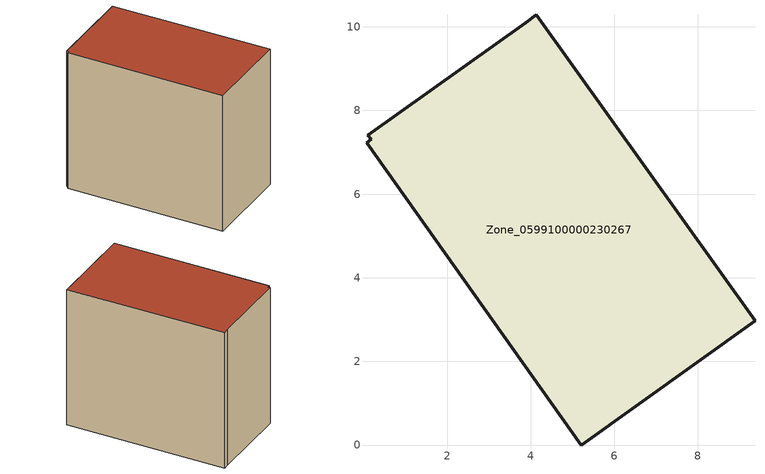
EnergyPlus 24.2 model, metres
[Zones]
Zone_0599100000230267
 floor ground (C_G): 0.11,7.41 3.88,10.09 4.13,10.28 9.36,2.97 5.2,0 0.07,7.23 0.19,7.31 z0
 wall outside (C_F): 9.36,2.97 4.13,10.28 3.88,10.09 0.11,7.41 0.19,7.31 0.07,7.23 5.2,0 9.36,2.97 z0:7.96
 roof outside (C_R): 3.88,10.09 0.11,7.41 0.19,7.31 0.07,7.23 5.2,0 9.36,2.97 4.13,10.28 z7.96
[BUILDING]
Pand.0599100000230267: North Axis=0; Terrain=City; Loads Convergence Tolerance Value=0.04; Temperature Convergence Tolerance Value=0.4; Solar Distribution=FullExterior; Maximum Number of Warmup Days=25; Minimum Number of Warmup Days=1
[Site:Location]
Rotterdam.The.Hague.AP_ZH_NLD Design_Conditions: Latitude=51.96; Longitude=4.45; Time Zone=1; Elevation=-4.5
[SITE:GROUNDTEMPERATURE:BUILDINGSURFACE]
18, 18, 18, 18, 18, 18, 18, 18, 18, 18, 18, 18
[MATERIAL] Thermal Absorptance=0.9; Solar Absorptance=0.7; Visible Absorptance=0.7
Name | Roughness | Thickness | Conductivity | Density | Specific Heat
G.TI.1975-1991 | MediumSmooth | 0.15 | 0.288461 | 540 | 1210
F.TI.1975-1991 | Rough | 0.3 | 0.230769 | 1920 | 840
R.TI.1975-1991 | MediumRough | 0.2 | 0.153846 | 1500 | 1000
[CONSTRUCTION]
C_G: G.TI.1975-1991
C_F: F.TI.1975-1991
C_R: R.TI.1975-1991
[ZONE]
Zone_0599100000230267: Type=1; Multiplier=1; Ceiling Height=Autocalculate; Volume=Autocalculate; Floor Area=autocalculate; Part of Total Floor Area=Yes
[ZONEINFILTRATION:DESIGNFLOWRATE]
Infil_Zone_0599100000230267: Zone or ZoneList or Space or SpaceList=Zone_0599100000230267; Schedule=AlwaysOn; Design Flow Rate Calculation Method=Flow/Area; Flow Rate per Floor Area=0.003; Constant Term Coefficient=1; Temperature Term Coefficient=0; Velocity Term Coefficient=0; Velocity Squared Term Coefficient=0
[HVACTEMPLATE:ZONE:IDEALLOADSAIRSYSTEM]
Zone_0599100000230267: Maximum Heating Supply Air Temperature=50; Minimum Cooling Supply Air Temperature=13; Maximum Heating Supply Air Humidity Ratio=0.0156; Minimum Cooling Supply Air Humidity Ratio=0.0077; Heating Limit=NoLimit; Cooling Limit=NoLimit; Dehumidification Control Type=ConstantSensibleHeatRatio; Cooling Sensible Heat Ratio=0.7; Dehumidification Setpoint=60; Humidification Control Type=None; Humidification Setpoint=30; Outdoor Air Method=None; Outdoor Air Flow Rate per Person=0.00944; Outdoor Air Flow Rate per Zone Floor Area=0; Outdoor Air Flow Rate per Zone=0; Demand Controlled Ventilation Type=None; Outdoor Air Economizer Type=NoEconomizer; Heat Recovery Type=None; Sensible Heat Recovery Effectiveness=0.7; Latent Heat Recovery Effectiveness=0.65
[ZONECONTROL:THERMOSTAT]
ThermostatControl_Zone_0599100000230267: Zone or ZoneList=Zone_0599100000230267; Control Type Schedule=DualSetpointControlType; Control 1=Thermostat_Zone_0599100000230267; Temperature Difference Between Cutout And Setpoint=0
[THERMOSTATSETPOINT:DUALSETPOINT]
Thermostat_Zone_0599100000230267: Heating Setpoint Temperature Schedule=HeatingSetpoint_Zone_0599100000230267; Cooling Setpoint Temperature Schedule=CoolingSetpoint_Zone_0599100000230267
[SCHEDULE:COMPACT]
HeatingSetpoint_Zone_0599100000230267: Through: 12/31, For: AllDays, Until: 24:00, 21
CoolingSetpoint_Zone_0599100000230267: Through: 12/31, For: AllDays, Until: 24:00, 24
DualSetpointControlType: Through: 12/31, For: AllDays, Until: 24:00, 4
AlwaysOn: Through: 12/31, For: AllDays, Until: 24:00, 1
